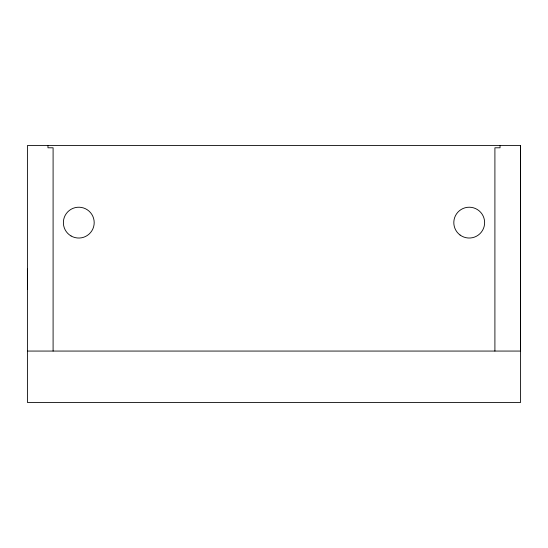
<?xml version="1.0" encoding="UTF-8"?>
<svg xmlns="http://www.w3.org/2000/svg" width="548" height="548" viewBox="0 0 548 548"><rect width="100%" height="100%" fill="white"/><g stroke="black" fill="none" stroke-linecap="round" stroke-linejoin="round"><path stroke-width="0.82" d="M27.407 289.269L27.407 289.618L27.4 269.068L27.4 269.417M520.6 289.323L520.6 289.063M520.593 269.212L520.593 268.952M27.407 351.062L520.593 351.062L520.518 145.562M500.043 145.562L500.043 147.796L494.906 147.796L494.906 351.062M53.094 351.062L53.094 147.796L47.957 147.796L47.957 145.562M520.593 145.562L27.407 145.562L27.407 402.438L520.593 402.438L520.593 145.562M71.076 235.976A15.413 15.413 0 0 0 94.194 222.625A15.413 15.413 0 0 0 71.076 209.281A15.413 15.413 0 0 0 71.076 235.976M460.067 235.024A15.413 15.413 0 0 0 484.535 224.351A15.413 15.413 0 0 0 463.06 208.5A15.413 15.413 0 0 0 460.067 235.024"/></g></svg>
